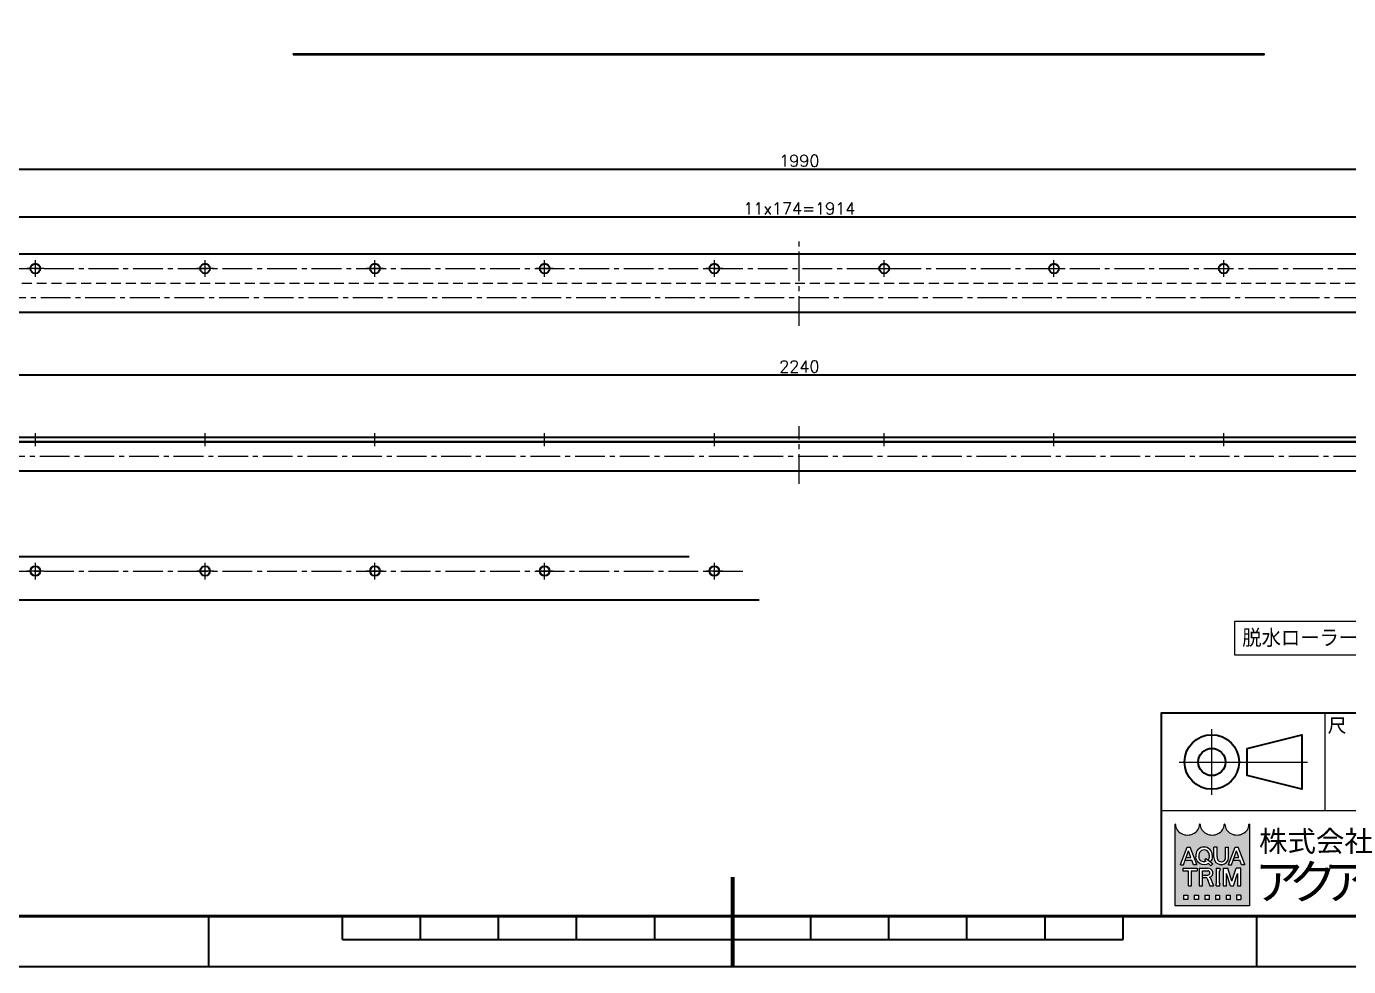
# Model space of a CAD drawing. Header units: millimetres. Extents: x 0 to 8235, y -19 to 2332.
# Drawn here: x 5900 to 7255, y 0 to 964 of the extents above; entities that cross this region are included whole.
import ezdxf
from ezdxf import colors
from ezdxf.entities.mleader import LeaderData, LeaderLine
from ezdxf.enums import TextEntityAlignment as Align
from ezdxf.math import Vec2, Vec3

# ---------------------------------------------------------------- set-up
doc = ezdxf.new("R2010")
doc.units = ezdxf.units.MM
doc.header["$LTSCALE"] = 1.6
doc.header["$PDMODE"] = 99
doc.header["$PDSIZE"] = 1
doc.linetypes.add('CENTER2', pattern=[28.575000000000003, 19.05, -3.175, 3.175, -3.175])
doc.linetypes.add('HIDDEN', pattern=[9.524999999999999, 6.35, -3.175])
for name, color, linetype, lineweight in [('04_HIDDEN', 2, 'HIDDEN', 13), ('05_CENTER', 4, 'CENTER2', 13), ('08_DIM', 3, 'Continuous', 13), ('99_図枠', 7, 'Continuous', 40)]:
    doc.layers.add(name, color=color, linetype=linetype, lineweight=lineweight)
doc.styles.add('KSS_TXT', font='txt.shx', dxfattribs={"bigfont": 'extfont2.shx'})
doc.styles.add('MS_G', font='MS Gothic.ttf')
doc.styles.get("Standard").update_dxf_attribs({"font": 'txt.shx', "bigfont": 'extfont2.shx'})
doc.styles.add('表題用', font='MS PGothic.ttf')
doc.dimstyles.new('KSS_DIM', dxfattribs={"dimscale": 4, "dimtxt": 3, "dimasz": 2.5, "dimexe": 1.25, "dimexo": 0.625, "dimtad": 1, "dimdsep": 46, "dimtxsty": 'KSS_TXT', "dimblk": 'OPEN30', "dimcen": 0, "dimazin": 2, "dimtfac": 0.75, "dimtmove": 0, "dimatfit": 3, "dimldrblk": 'OPEN30', "dimfxl": 1.25, "dimtolj": 1, "dimarcsym": 0})

# ---------------------------------------------------------------- blocks, each defined once
blk = doc.blocks.new('_Open30')
at = {"color": 0, "linetype": 'ByBlock', "lineweight": -2}
for p, q in [((-1, 0.26794919), (0, 0)), ((0, 0), (-1, -0.26794919)), ((0, 0), (-1, 0))]:
    blk.add_line(p, q, dxfattribs=at)
blk = doc.blocks.new('*D343')
at = {"layer": '08_DIM', "color": 0, "lineweight": -2, "transparency": 16777216}
for p, q in [((5735.26259422713, 726.9410794911378), (5735.26259422713, 773.9297132732788)), ((7649.262594223048, 726.9410794911378), (7649.262594223048, 773.9297132732788)), ((5745.26259422713, 768.9297132732788), (7639.262594223048, 768.9297132732788))]:
    blk.add_line(p, q, dxfattribs=at)
at = {"layer": 'Defpoints', "color": 0, "transparency": 16777216}
for p in [(7649.262594223048, 768.9297132732788), (5735.26259422713, 724.4410794911378), (7649.262594223048, 724.4410794911378)]:
    blk.add_point(p, dxfattribs=at)
at = {"layer": '08_DIM', "color": 0, "lineweight": -2, "transparency": 16777216, "xscale": 10, "yscale": 10, "zscale": 10, "rotation": 180}
blk.add_blockref('_Open30', (5735.26259422713, 768.9297132732788), dxfattribs=at)
at = {"layer": '08_DIM', "color": 0, "lineweight": -2, "transparency": 16777216, "xscale": 10, "yscale": 10, "zscale": 10}
blk.add_blockref('_Open30', (7649.262594223048, 768.9297132732788), dxfattribs=at)
at = {"layer": '08_DIM', "color": 0, "transparency": 16777216, "insert": (6692.262594225089, 777.4297132732788), "char_height": 12, "attachment_point": 5, "style": 'KSS_TXT'}
blk.add_mtext('\\A1;11x174=1914', dxfattribs=at)
blk = doc.blocks.new('*D344')
at = {"layer": '08_DIM', "color": 0, "lineweight": -2, "transparency": 16777216}
for p, q in [((5697.262594225089, 731.3474120355527), (5697.262594225089, 822.8451600330981)), ((5707.262594225089, 817.8451600330981), (7677.262594225089, 817.8451600330981)), ((7687.262594225089, 731.3474120355527), (7687.262594225089, 822.8451600330981))]:
    blk.add_line(p, q, dxfattribs=at)
at = {"layer": 'Defpoints', "color": 0, "transparency": 16777216}
for p in [(7687.262594225089, 817.8451600330981), (5697.262594225089, 728.8474120355527), (7687.262594225089, 728.8474120355527)]:
    blk.add_point(p, dxfattribs=at)
at = {"layer": '08_DIM', "color": 0, "lineweight": -2, "transparency": 16777216, "xscale": 10, "yscale": 10, "zscale": 10, "rotation": 180}
blk.add_blockref('_Open30', (5697.262594225089, 817.8451600330981), dxfattribs=at)
at = {"layer": '08_DIM', "color": 0, "lineweight": -2, "transparency": 16777216, "xscale": 10, "yscale": 10, "zscale": 10}
blk.add_blockref('_Open30', (7687.262594225089, 817.8451600330981), dxfattribs=at)
at = {"layer": '08_DIM', "color": 0, "transparency": 16777216, "insert": (6692.262594225089, 826.3451600330981), "char_height": 12, "attachment_point": 5, "style": 'KSS_TXT'}
blk.add_mtext('\\A1;1990', dxfattribs=at)
blk = doc.blocks.new('*D339')
at = {"layer": '08_DIM', "color": 0, "lineweight": -2, "transparency": 16777216}
for p, q in [((5572.262594228319, 670.3474120399401), (5572.262594228319, 601.8288314817743)), ((7812.262594220545, 670.3474120399401), (7812.262594220545, 601.8288314817743)), ((5582.262594228319, 606.8288314817743), (7802.262594220545, 606.8288314817743))]:
    blk.add_line(p, q, dxfattribs=at)
at = {"layer": 'Defpoints', "color": 0, "transparency": 16777216}
for p in [(5572.262594228319, 672.8474120399401), (7812.262594220545, 672.8474120399401), (7812.262594220545, 606.8288314817743)]:
    blk.add_point(p, dxfattribs=at)
at = {"layer": '08_DIM', "color": 0, "lineweight": -2, "transparency": 16777216, "xscale": 10, "yscale": 10, "zscale": 10, "rotation": 180}
blk.add_blockref('_Open30', (5572.262594228319, 606.8288314817743), dxfattribs=at)
at = {"layer": '08_DIM', "color": 0, "lineweight": -2, "transparency": 16777216, "xscale": 10, "yscale": 10, "zscale": 10}
blk.add_blockref('_Open30', (7812.262594220545, 606.8288314817743), dxfattribs=at)
at = {"layer": '08_DIM', "color": 0, "transparency": 16777216, "insert": (6692.262594224432, 615.3288314817743), "char_height": 12, "attachment_point": 5, "style": 'KSS_TXT'}
blk.add_mtext('\\A1;2240', dxfattribs=at)
blk = doc.blocks.new('AM_BALLOON1')
at = {"transparency": 16777216}
blk.add_circle((0, 0), 5, dxfattribs=at)
blk.add_attdef('B_NUMBER', text='', height=3, dxfattribs=at).set_placement((0, 0), align=Align.MIDDLE_CENTER)
blk = doc.blocks.new('_OPEN')
at = {"color": 0, "linetype": 'ByBlock'}
for p, q in [((-1, 0.1666666666666666), (0, 0)), ((0, 0), (-1, -0.1666666666666666)), ((0, 0), (-1, 0))]:
    blk.add_line(p, q, dxfattribs=at)

msp = doc.modelspace()

# ---------------------------------------------------------------- hatches: boundary and pattern name
at = {"layer": '99_図枠', "lineweight": 5}
h = msp.add_hatch(color=256, dxfattribs=at)
h.dxf.hatch_style = 1
edge = h.paths.add_edge_path()
edge.add_arc((7153.520323350268, 145.7212685175675), 0.3622812877924644, 90, 180)
edge.add_ellipse((7140.840478277531, 145.7212685175675), major_axis=(-12.31756378494379, 0), ratio=0.8823529411764706, start_angle=360, end_angle=540, ccw=False)
edge.add_arc((7128.160633204795, 145.7212685175675), 0.3622812877924644, 3.187317984128254, 180.000000000026)
edge.add_ellipse((7115.480788132058, 145.7212685175675), major_axis=(-12.31756378494379, 0), ratio=0.8823529411764706, start_angle=360, end_angle=540, ccw=False)
edge.add_arc((7102.800943059322, 145.7212685175675), 0.3622812877924644, 3.187317984128254, 180)
edge.add_ellipse((7090.121097986582, 145.7212685175675), major_axis=(-12.31756378494379, 0), ratio=0.8823529411764706, start_angle=360, end_angle=540, ccw=False)
edge.add_arc((7077.441252913849, 145.7212685175675), 0.3622812877924645, 3.187317984128254, 90)
edge.add_line((7077.441252913849, 146.0835498053623), (7077.441252913849, 62.39657232530215))
edge.add_line((7077.441252913849, 62.39657232530067), (7153.520323350266, 62.39657232530067))
edge.add_line((7153.520323350268, 62.39657232530067), (7153.520323350268, 146.0835498053582))
h.paths.add_polyline_path([(7089.70909042035, 122.6025702686095), (7092.712840432388, 122.6025702686095), (7099.543435045593, 104.5754533880538), (7099.543435045593, 104.4885058789844), (7096.291521176635, 104.4885058789844), (7094.591040078382, 109.2640091745654), (7087.903347031911, 109.2640091745654), (7088.883767015835, 112.0173469617878), (7093.610620094462, 112.0173469617878), (7091.21096542637, 118.7563567558593), (7086.130409676108, 104.4885058789844), (7082.878495807144, 104.4885058789844), (7082.878495807144, 104.5754533880538)], flags=16)
edge = h.paths.add_edge_path(flags=16)
edge.add_ellipse((7107.103302913571, 114.6323819371739), major_axis=(-8.332469619226682, 0), ratio=0.9565217391304344, start_angle=180, end_angle=360, ccw=False)
edge.add_line((7115.435772532796, 114.6323819371739), (7115.435772532796, 112.4586942104186))
edge.add_ellipse((7107.103302913571, 112.4586942104181), major_axis=(-8.332469619226682, 0), ratio=0.9565217391304344, start_angle=142.105255317713, end_angle=180, ccw=False)
edge.add_line((7113.678791533096, 107.5633023540706), (7111.344198874895, 109.4870327562712))
edge.add_ellipse((7107.103302913571, 112.6718535755629), major_axis=(5.313166780997236, 0), ratio=0.9950358206786512, start_angle=-37.0427632869818, end_angle=0)
edge.add_line((7112.416463024677, 112.6716483386774), (7112.416463024677, 114.4192225720291))
edge.add_ellipse((7107.103302913571, 114.4192225720292), major_axis=(5.313160111105776, 0), ratio=0.994718262525732, start_angle=360, end_angle=540)
edge.add_line((7101.790142802462, 114.4192225720292), (7101.790142802462, 112.6716672559556))
edge.add_ellipse((7107.103302913571, 112.6718535755629), major_axis=(5.313166780997236, 0), ratio=0.9950358206786512, start_angle=-180, end_angle=-65.75794872216291)
edge.add_line((7109.284848594142, 107.8512567719702), (7107.805572677722, 109.2909464527164))
edge.add_line((7107.805572677719, 109.2909464527131), (7109.410282344553, 110.994924631118))
edge.add_line((7109.410282344549, 110.994924631121), (7116.119958703742, 105.4660764375143))
edge.add_line((7116.119958703744, 105.4660764375114), (7114.023246946907, 103.2396605606052))
edge.add_line((7114.023246946904, 103.2396605606084), (7111.504477329751, 105.6910265199474))
edge.add_ellipse((7107.103302913571, 112.4586942104181), major_axis=(-8.332469619226682, 0), ratio=0.9565217391304344, start_angle=0, end_angle=121.88362473889401, ccw=False)
edge.add_line((7098.770833294343, 112.4586942104181), (7098.770833294343, 114.6323819371734))
h.paths.add_polyline_path([(7100.082227155456, 100.8656930010604), (7100.082227155456, 98.32972398651168), (7094.648007838575, 98.32972398651168, 0.4142135623730951), (7094.285726550778, 97.96744269871874), (7094.285726550778, 82.75162861143531), (7091.025194960649, 82.75162861143531), (7091.025194960649, 97.96744269871874, 0.4142135623730951), (7090.662913672854, 98.32972398651168), (7085.228694355969, 98.32972398651168), (7085.228694355969, 100.8656930010604)], flags=16)
edge = h.paths.add_edge_path(flags=16)
edge.add_line((7102.147171634023, 100.8656930010604), (7110.479641253251, 100.8656930010604))
edge.add_ellipse((7110.479641253248, 96.10063641564398), major_axis=(-5.847984615581191, 1.1e-15), ratio=0.8148203011203053, start_angle=111.3869747349855, end_angle=270, ccw=False)
edge.add_arc((7111.376444806691, 89.6429405487745), 2.368667060958109, 22.272952259934925, 58.5531130129101, ccw=False)
edge.add_line((7113.568382647823, 90.54071120226058), (7116.68990715662, 82.89654112655319))
edge.add_line((7116.689907156621, 82.89654112655285), (7116.689907156621, 82.75162861143554))
edge.add_line((7116.689907156621, 82.75162861143531), (7113.175778665035, 82.75162861143531))
edge.add_line((7113.175778665037, 82.75162861143531), (7110.418116956119, 90.42762465140606))
edge.add_arc((7109.073833219408, 89.88645467906122), 1.449125151169871, 21.92829786654815, 90)
edge.add_line((7109.073833219408, 91.33557983022752), (7105.516387610491, 91.33557983022752))
edge.add_line((7105.516387610492, 91.33557983022752), (7105.516387610492, 93.87154884477593))
edge.add_line((7105.516387610492, 93.87154884477627), (7110.9143787986, 93.87154884477627))
edge.add_arc((7110.836651977886, 96.10063641564398), 2.230442300812675, 271.9970571044072, 448.0029428955928)
edge.add_line((7110.914378798604, 98.32972398651168), (7105.407703224156, 98.32972398651168))
edge.add_line((7105.407703224154, 98.32972398651168), (7105.407703224154, 82.75162861143616))
edge.add_line((7105.407703224154, 82.75162861143531), (7102.147171634023, 82.75162861143531))
edge.add_line((7102.147171634023, 82.75162861143531), (7102.147171634023, 100.8656930010592))
h.paths.add_polyline_path([(7117.110455487465, 122.6025702686095), (7120.370987077599, 122.6025702686095), (7120.370987077599, 112.4586942104181, 0.175030561155744), (7121.809340896299, 108.307011107245, 0.2571496110314638), (7127.627384165919, 108.307011107245, 0.1750305611562702), (7129.065737984619, 112.4586942104308), (7129.065737984619, 122.6025702686095), (7132.32626957475, 122.6025702686095), (7132.32626957475, 111.8033187801377, -0.3793912406243967), (7125.261784462799, 104.4885058789844), (7124.174940599417, 104.4885058789844, -0.3793912406243716), (7117.110455487465, 111.8033187801377)], flags=16)
h.paths.add_polyline_path([(7119.437259754176, 100.8656930010604), (7123.422353919897, 100.8656930010604), (7123.422353919897, 98.32972398651168, 0.4142135623730951), (7123.060072632102, 97.96744269871874), (7123.060072632102, 85.64987891377518, 0.4142135623730951), (7123.422353919897, 85.28759762598406), (7123.422353919897, 82.75162861143531), (7119.437259754176, 82.75162861143531), (7119.437259754176, 85.28759762598406, 0.4142135623730951), (7119.799541041971, 85.64987891377518), (7119.799541041971, 97.96744269871874, 0.4142135623730951), (7119.437259754176, 98.32972398651168)], flags=16)
h.paths.add_polyline_path([(7126.686415737698, 100.8656930010604), (7131.417660588656, 100.8656930010604), (7135.743447932508, 87.70973407074803), (7140.069235276364, 100.8656930010604), (7144.803482514951, 100.8656930010604), (7144.803482514951, 82.75162861143531), (7141.54295092482, 82.75162861143531), (7141.54295092482, 95.43147368417362), (7137.373713727579, 82.75162861143531), (7134.113182137443, 82.75162861143531), (7129.943944940201, 95.43147368417362), (7129.946947327832, 82.75162861143531), (7126.686415737698, 82.75162861143531)], flags=16)
h.paths.add_polyline_path([(7138.973298407315, 122.6025702686095), (7141.977048419351, 122.6025702686095), (7148.807643032559, 104.5754533880538), (7148.807643032559, 104.4885058789844), (7145.555729163597, 104.4885058789844), (7143.855248065346, 109.2640091745654), (7137.167555018877, 109.2640091745654), (7138.147975002797, 112.0173469617878), (7142.874828081421, 112.0173469617878), (7140.475173413331, 118.7563567558593), (7135.394617663066, 104.4885058789844), (7132.142703794102, 104.4885058789844), (7132.142703794102, 104.5754533880538)], flags=16)
h.paths.add_polyline_path([(7086.136003820869, 73.26501095907429), (7090.483379274377, 73.26501095907429), (7090.483379274377, 68.9176355055663), (7086.136003820869, 68.9176355055663)], flags=16)
h.paths.add_polyline_path([(7097.004442454642, 73.26501095907429), (7101.351817908152, 73.26501095907429), (7101.351817908152, 68.9176355055663), (7097.004442454642, 68.9176355055663)], flags=16)
h.paths.add_polyline_path([(7107.872881088416, 73.26501095907429), (7112.220256541924, 73.26501095907429), (7112.220256541924, 68.9176355055663), (7107.872881088416, 68.9176355055663)], flags=16)
h.paths.add_polyline_path([(7118.741319722191, 73.26501095907429), (7123.088695175703, 73.26501095907429), (7123.088695175703, 68.9176355055663), (7118.741319722191, 68.9176355055663)], flags=16)
h.paths.add_polyline_path([(7129.609758355965, 73.26501095907429), (7133.957133809471, 73.26501095907429), (7133.957133809471, 68.9176355055663), (7129.609758355965, 68.9176355055663)], flags=16)
h.paths.add_polyline_path([(7140.478196989737, 73.26501095907429), (7144.825572443245, 73.26501095907429), (7144.825572443245, 68.9176355055663), (7140.478196989737, 68.9176355055663)], flags=16)

# ---------------------------------------------------------------- linework, layer by layer
at = {"color": 0}
for p, q in [((5699.262594225089, 420.5978882701943), (6579.526105187069, 420.5978882701943)), ((6651.195669292596, 375.5978882701924), (5699.262594225089, 375.5978882701925))]:
    msp.add_line(p, q, dxfattribs=at)
msp.add_lwpolyline([(6173.66478828909, 935.2437867161098), (7168.66478828909, 935.2437867161098), (7168.66478828909, 935.543786716109), (6173.66478828909, 935.543786716109)], close=True)
for points in [[(7685.262594225089, 670.8474120399401), (5699.262594225089, 670.8474120399401), (5697.262594225089, 672.8474120399401), (5697.262594225089, 728.8474120355527), (5699.262594225089, 730.8474120355527), (7685.262594225089, 730.8474120355527), (7687.262594225089, 728.8474120355527), (7687.262594225089, 672.8474120399401)], [(5697.262594225089, 543.0274717501884), (7687.262594225089, 543.0274717501884), (7687.262594225089, 538.0274717501884), (5697.262594225089, 538.0274717501884)], [(5574.262594228319, 538.0274717501884), (7810.262594220545, 538.0274717501884), (7812.262594220545, 536.0274717501884), (7812.262594220545, 510.0274717501883), (7810.262594220545, 508.0274717501883), (5574.262594228319, 508.0274717501883), (5572.262594228319, 510.0274717501883), (5572.262594228319, 536.0274717501884)]]:
    msp.add_lwpolyline(points, close=True, dxfattribs=at)
for centre in [(5909.26259422713, 715.8474120355527), (6083.26259422713, 715.8474120355527), (6257.26259422713, 715.8474120355527), (6431.26259422713, 715.8474120355527), (6605.26259422713, 715.8474120355527), (6779.262594223048, 715.8474120355527), (6953.262594223048, 715.8474120355527), (7127.262594223048, 715.8474120355527), (5909.26259422713, 405.5978882701943), (6083.26259422713, 405.5978882701943), (6257.26259422713, 405.5978882701943), (6431.26259422713, 405.5978882701943), (6605.26259422713, 405.5978882701943)]:
    msp.add_circle(centre, 5, dxfattribs=at)
at = {"layer": '04_HIDDEN'}
msp.add_lwpolyline([(5697.262594225089, 700.8474120399401), (7687.262594225092, 700.8474120399401)], dxfattribs=at)
at = {"layer": '05_CENTER'}
for p, q in [((6692.262594228334, 657.1651440120145), (6692.262594228334, 744.4026329845433)), ((5909.26259422713, 707.2537445869234), (5909.26259422713, 724.4410794911378)), ((6083.26259422713, 707.2537445869234), (6083.26259422713, 724.4410794911378)), ((6257.26259422713, 707.2537445869234), (6257.26259422713, 724.4410794911378)), ((6431.26259422713, 707.2537445869234), (6431.26259422713, 724.4410794911378)), ((6605.26259422713, 707.2537445869234), (6605.26259422713, 724.4410794911378)), ((6779.262594223048, 707.2537445869234), (6779.262594223048, 724.4410794911378)), ((6953.262594223048, 707.2537445869234), (6953.262594223048, 724.4410794911378)), ((7127.262594223048, 707.2537445869234), (7127.262594223048, 724.4410794911378)), ((5735.26259422713, 715.8474120390306), (7649.262594223048, 715.8474120390306)), ((5917.856261679237, 715.8474120390306), (5900.668926775023, 715.8474120390306)), ((6091.856261679237, 715.8474120390306), (6074.668926775023, 715.8474120390306)), ((6265.856261679237, 715.8474120390306), (6248.668926775023, 715.8474120390306)), ((6439.856261679237, 715.8474120390306), (6422.668926775023, 715.8474120390306)), ((6613.856261679237, 715.8474120390306), (6596.668926775023, 715.8474120390306)), ((6770.668926770941, 715.8474120390306), (6787.856261675155, 715.8474120390306)), ((6944.668926770941, 715.8474120390306), (6961.856261675155, 715.8474120390306)), ((7118.668926770941, 715.8474120390306), (7135.856261675155, 715.8474120390306)), ((7819.766563556368, 685.8474120355527), (5564.758624899197, 685.847412035549)), ((5909.26259422713, 533.8493967235404), (5909.26259422713, 546.9361528269505)), ((6083.26259422713, 533.8493967235404), (6083.26259422713, 546.9361528269505)), ((6257.26259422713, 533.8493967235404), (6257.26259422713, 546.9361528269505)), ((6431.26259422713, 533.8493967235404), (6431.26259422713, 546.9361528269505)), ((6605.26259422713, 533.8493967235404), (6605.26259422713, 546.9361528269505)), ((6692.262594228334, 494.9540736231242), (6692.262594228334, 554.2819335116687)), ((6779.262594229538, 533.8493967235404), (6779.262594229538, 546.9361528269505)), ((6953.262594229538, 533.8493967235404), (6953.262594229538, 546.9361528269505)), ((7127.262594229538, 533.8493967235404), (7127.262594229538, 546.9361528269505)), ((7818.854708814881, 523.0274717501884), (5566.218343128312, 523.0274717501884)), ((5909.26259422713, 397.004220821565), (5909.26259422713, 414.1915557257794)), ((6083.26259422713, 397.004220821565), (6083.26259422713, 414.1915557257794)), ((6257.26259422713, 397.004220821565), (6257.26259422713, 414.1915557257794)), ((6431.26259422713, 397.004220821565), (6431.26259422713, 414.1915557257794)), ((6605.26259422713, 397.004220821565), (6605.26259422713, 414.1915557257794)), ((5735.26259422713, 405.5978882736722), (6636.420462914743, 405.5978882736722)), ((5917.856261679237, 405.5978882736722), (5900.668926775023, 405.5978882736722)), ((6091.856261679237, 405.5978882736722), (6074.668926775023, 405.5978882736722)), ((6265.856261679237, 405.5978882736722), (6248.668926775023, 405.5978882736722)), ((6439.856261679237, 405.5978882736722), (6422.668926775023, 405.5978882736722)), ((6613.856261679237, 405.5978882736722), (6596.668926775023, 405.5978882736722))]:
    msp.add_line(p, q, dxfattribs=at)
at = {"layer": '08_DIM'}
msp.add_lwpolyline([(7138.26982660634, 353.7880144502968), (7138.26982660634, 319.7880144502968), (7307.392184110355, 319.7880144502968), (7307.392184110355, 353.7880144502968)], close=True, dxfattribs=at)
at = {"layer": '99_図枠', "lineweight": 13}
for p, q in [((7231.265895746342, 159.7835373582841), (7231.265895746342, 259.7935658739264)), ((7115.054242611167, 176.1851820348531), (7115.054242611167, 243.3919211973628)), ((7081.450873029912, 209.7885516161025), (7213.064070556494, 209.7885516161025)), ((7522.082936242038, 159.7835373582841), (7063.249047840068, 159.7835373582841))]:
    msp.add_line(p, q, dxfattribs=at)
at = {"layer": '99_図枠', "lineweight": 5}
for p, q in [((7077.441252913849, 62.39657232530067), (7077.441252913849, 146.0835498053623)), ((7153.520323350268, 146.0835498053623), (7153.520323350268, 62.39657232530067)), ((7082.878495807144, 104.5754533880538), (7089.70909042035, 122.6025702686095)), ((7089.70909042035, 122.6025702686095), (7092.712840432388, 122.6025702686095)), ((7099.543435045593, 104.5754533880538), (7092.712840432388, 122.6025702686095)), ((7117.110455487465, 111.8033187801377), (7117.110455487465, 122.6025702686095)), ((7120.370987077599, 122.6025702686095), (7117.110455487465, 122.6025702686095)), ((7120.370987077599, 112.4586942104181), (7120.370987077599, 122.6025702686095)), ((7129.065737984619, 112.4586942104181), (7129.065737984619, 122.6025702686095)), ((7129.065737984619, 122.6025702686095), (7132.32626957475, 122.6025702686095)), ((7132.142703794102, 104.5754533880538), (7138.973298407315, 122.6025702686095)), ((7132.32626957475, 111.8033187801377), (7132.32626957475, 122.6025702686095)), ((7138.973298407315, 122.6025702686095), (7141.977048419351, 122.6025702686095)), ((7148.807643032559, 104.5754533880538), (7141.977048419351, 122.6025702686095)), ((7086.130409676108, 104.4885058789844), (7091.21096542637, 118.7563567558593)), ((7087.903347031911, 109.2640091745654), (7088.883767015835, 112.0173469617878)), ((7087.903347031911, 109.2640091745654), (7094.591040078382, 109.2640091745654)), ((7088.883767015835, 112.0173469617878), (7093.610620094462, 112.0173469617878)), ((7093.610620094462, 112.0173469617878), (7091.21096542637, 118.7563567558593)), ((7096.291521176635, 104.4885058789844), (7094.591040078382, 109.2640091745654)), ((7098.770833294343, 114.6323819371739), (7098.770833294343, 112.4586942104181)), ((7101.790142802462, 114.4192225720292), (7101.790142802462, 112.6802723906242)), ((7107.805572677719, 109.2909464527131), (7109.410282344549, 110.994924631121)), ((7107.805572677719, 109.2909464527131), (7109.284848594142, 107.8512567719702)), ((7109.410282344549, 110.994924631121), (7116.119958703744, 105.4660764375114)), ((7111.344198874895, 109.4870327562714), (7113.678791533096, 107.5633023540706)), ((7112.416463024677, 114.4192225720292), (7112.416463024677, 112.6802723906242)), ((7115.435772532796, 114.6323819371739), (7115.435772532796, 112.4586942104181)), ((7135.394617663066, 104.4885058789844), (7140.475173413331, 118.7563567558593)), ((7137.167555018877, 109.2640091745654), (7138.147975002797, 112.0173469617878)), ((7137.167555018877, 109.2640091745654), (7143.855248065346, 109.2640091745654)), ((7138.147975002797, 112.0173469617878), (7142.874828081421, 112.0173469617878)), ((7142.874828081421, 112.0173469617878), (7140.475173413331, 118.7563567558593)), ((7145.555729163597, 104.4885058789844), (7143.855248065346, 109.2640091745654)), ((7082.878495807144, 104.4885058789844), (7082.878495807144, 104.5754533880538)), ((7082.878495807144, 104.5754533880538), (7082.878495807144, 104.5754533880538)), ((7082.878495807144, 104.4885058789844), (7082.878495807144, 104.5754533880538)), ((7082.878495807144, 104.4885058789844), (7086.130409676108, 104.4885058789844)), ((7085.228694355969, 100.8656930010604), (7100.082227155456, 100.8656930010604)), ((7085.228694355969, 100.8656930010604), (7085.228694355969, 98.32972398651168)), ((7085.228694355969, 98.32972398651168), (7090.662913672854, 98.32972398651168)), ((7091.025194960649, 82.75162861143531), (7091.025194960649, 97.96744269871874)), ((7094.285726550778, 82.75162861143531), (7094.285726550778, 97.96744269871874)), ((7094.648007838575, 98.32972398651168), (7100.082227155456, 98.32972398651168)), ((7099.543435045593, 104.4885058789844), (7096.291521176635, 104.4885058789844)), ((7099.543435045593, 104.4885058789844), (7099.543435045593, 104.5754533880538)), ((7100.082227155456, 100.8656930010604), (7100.082227155456, 98.32972398651168)), ((7102.147171634023, 100.8656930010604), (7102.147171634023, 82.75162861143531)), ((7102.147171634023, 100.8656930010604), (7110.479641253248, 100.8656930010604)), ((7105.407703224154, 82.75162861143531), (7105.407703224154, 98.32972398651168)), ((7105.407703224154, 98.32972398651168), (7110.914378798604, 98.32972398651168)), ((7111.504477329755, 105.6910265199479), (7114.023246946904, 103.2396605606084)), ((7114.023246946904, 103.2396605606084), (7116.119958703744, 105.4660764375114)), ((7119.437259754176, 100.8656930010604), (7123.422353919897, 100.8656930010604)), ((7119.437259754176, 100.8656930010604), (7119.437259754176, 98.32972398651168)), ((7119.799541041971, 85.64987891377518), (7119.799541041971, 97.96744269871874)), ((7123.060072632102, 85.64987891377518), (7123.060072632102, 97.96744269871874)), ((7123.422353919897, 100.8656930010604), (7123.422353919897, 98.32972398651168)), ((7125.261784462796, 104.4885058789844), (7124.174940599419, 104.4885058789844)), ((7126.686415737698, 100.8656930010604), (7126.686415737698, 82.75162861143531)), ((7126.686415737698, 100.8656930010604), (7131.417660588656, 100.8656930010604)), ((7129.946947327832, 82.75162861143531), (7129.943944940201, 95.43147368417362)), ((7134.113182137443, 82.75162861143531), (7129.943944940201, 95.43147368417362)), ((7135.743447932508, 87.70973407074803), (7131.417660588656, 100.8656930010604)), ((7132.142703794102, 104.4885058789844), (7132.142703794102, 104.5754533880538)), ((7132.142703794102, 104.5754533880538), (7132.142703794102, 104.5754533880538)), ((7132.142703794102, 104.4885058789844), (7132.142703794102, 104.5754533880538)), ((7132.142703794102, 104.4885058789844), (7135.394617663066, 104.4885058789844)), ((7135.743447932508, 87.70973407074803), (7140.069235276364, 100.8656930010604)), ((7137.373713727579, 82.75162861143531), (7141.54295092482, 95.43147368417362)), ((7144.803482514951, 100.8656930010604), (7140.069235276364, 100.8656930010604)), ((7141.54295092482, 95.43147368417362), (7141.54295092482, 82.75162861143531)), ((7144.803482514951, 82.75162861143531), (7144.803482514951, 100.8656930010604)), ((7148.807643032559, 104.4885058789844), (7145.555729163597, 104.4885058789844)), ((7148.807643032559, 104.4885058789844), (7148.807643032559, 104.5754533880538)), ((7091.025194960649, 82.75162861143531), (7094.285726550778, 82.75162861143531)), ((7102.147171634023, 82.75162861143531), (7105.407703224154, 82.75162861143531)), ((7105.516387610492, 91.33557983022752), (7105.516387610492, 93.87154884477627)), ((7105.516387610492, 93.87154884477627), (7110.914378798604, 93.87154884477627)), ((7105.516387610492, 91.33557983022752), (7109.073833219408, 91.33557983022752)), ((7110.418116956119, 90.42762465140754), (7113.175778665037, 82.75162861143531)), ((7113.175778665037, 82.75162861143531), (7116.689907156621, 82.75162861143531)), ((7113.568382647823, 90.54071120226422), (7116.689907156621, 82.89654112655285)), ((7116.689907156621, 82.89654112655285), (7116.689907156621, 82.75162861143531)), ((7119.437259754176, 82.75162861143531), (7119.437259754176, 85.28759762598406)), ((7119.437259754176, 82.75162861143531), (7123.422353919897, 82.75162861143531)), ((7123.422353919897, 82.75162861143531), (7123.422353919897, 85.28759762598406)), ((7126.686415737698, 82.75162861143531), (7129.946947327832, 82.75162861143531)), ((7134.113182137443, 82.75162861143531), (7137.373713727579, 82.75162861143531)), ((7141.54295092482, 82.75162861143531), (7144.803482514951, 82.75162861143531)), ((7086.136003820869, 73.26501095907429), (7090.483379274377, 73.26501095907429)), ((7086.136003820869, 73.26501095907429), (7086.136003820869, 68.9176355055663)), ((7090.483379274377, 68.9176355055663), (7086.136003820869, 68.9176355055663)), ((7090.483379274377, 73.26501095907429), (7090.483379274377, 68.9176355055663)), ((7097.004442454642, 73.26501095907429), (7101.351817908152, 73.26501095907429)), ((7097.004442454642, 73.26501095907429), (7097.004442454642, 68.9176355055663)), ((7101.351817908152, 68.9176355055663), (7097.004442454642, 68.9176355055663)), ((7101.351817908152, 73.26501095907429), (7101.351817908152, 68.9176355055663)), ((7107.872881088416, 73.26501095907429), (7112.220256541924, 73.26501095907429)), ((7107.872881088416, 73.26501095907429), (7107.872881088416, 68.9176355055663)), ((7112.220256541924, 68.9176355055663), (7107.872881088416, 68.9176355055663)), ((7112.220256541924, 73.26501095907429), (7112.220256541924, 68.9176355055663)), ((7118.741319722191, 73.26501095907429), (7123.088695175703, 73.26501095907429)), ((7118.741319722191, 73.26501095907429), (7118.741319722191, 68.9176355055663)), ((7123.088695175703, 68.9176355055663), (7118.741319722191, 68.9176355055663)), ((7123.088695175703, 73.26501095907429), (7123.088695175703, 68.9176355055663)), ((7129.609758355965, 73.26501095907429), (7133.957133809471, 73.26501095907429)), ((7129.609758355965, 73.26501095907429), (7129.609758355965, 68.9176355055663)), ((7133.957133809471, 68.9176355055663), (7129.609758355965, 68.9176355055663)), ((7133.957133809471, 73.26501095907429), (7133.957133809471, 68.9176355055663)), ((7144.825572443245, 73.26501095907429), (7140.478196989737, 73.26501095907429)), ((7140.478196989737, 73.26501095907429), (7140.478196989737, 68.9176355055663)), ((7140.478196989737, 68.9176355055663), (7144.825572443245, 68.9176355055663)), ((7144.825572443245, 73.26501095907429), (7144.825572443245, 68.9176355055663)), ((7153.520323350268, 62.39657232530067), (7077.441252913849, 62.39657232530067))]:
    msp.add_line(p, q, dxfattribs=at)
at = {"layer": '99_図枠', "lineweight": 53}
msp.add_line((6624.085010622194, -1.126752522395691e-07), (6624.085010622194, 91.7767179676523), dxfattribs=at)
at = {"layer": '99_図枠', "lineweight": 25}
for p, q in [((6086.99115348181, -1.126752522395691e-07), (6086.99115348181, 51.77270656139831)), ((6224.04489655964, 27.77029971764409), (6224.04489655964, 51.77270656139831)), ((6304.05291937215, 27.77029971764409), (6304.05291937215, 51.77270656139831)), ((6384.060942184663, 27.77029971764409), (6384.060942184663, 51.77270656139831)), ((6464.068964997173, 27.77029971764409), (6464.068964997173, 51.77270656139831)), ((6544.076987809683, 27.77029971764409), (6544.076987809683, 51.77270656139831)), ((6704.093033434706, 27.77029971764409), (6704.093033434706, 51.77270656139831)), ((6784.101056247214, 27.77029971764409), (6784.101056247214, 51.77270656139831)), ((6864.109079059729, 27.77029971764409), (6864.109079059729, 51.77270656139831)), ((6944.117101872237, 27.77029971764409), (6944.117101872237, 51.77270656139831)), ((7024.125124684752, 27.77029971764409), (7024.125124684752, 51.77270656139831)), ((7161.178867762584, -1.126752522395691e-07), (7161.178867762584, 51.77270656139831)), ((6224.04489655964, 27.77029971764409), (7024.125124684752, 27.77029971764409))]:
    msp.add_line(p, q, dxfattribs=at)
at = {"layer": '99_図枠'}
msp.add_lwpolyline([(5168.659067639808, 51.77270656139831), (8183.361367215225, 51.77270656139831), (8183.361367215225, 2226.574785057912), (5168.659067639808, 2226.574785057912)], close=True, dxfattribs=at)
at = {"layer": '99_図枠', "lineweight": 25}
msp.add_lwpolyline([(7063.249047840068, 51.77270656139831), (8183.361367215225, 51.77270656139831), (8183.361367215225, 259.7935658739264), (7063.249047840068, 259.7935658739264)], close=True, dxfattribs=at)
msp.add_lwpolyline([(7151.457892990863, 223.7899556082941), (7207.463508959622, 237.7913596004857), (7207.463508959622, 181.7857436317302), (7151.457892990863, 195.7871476239163), (7151.457892990863, 223.7899556082941)], dxfattribs=at)
for radius in [28.00280798437885, 14.00140399218942]:
    msp.add_circle((7115.054242611167, 209.7885516161025), radius, dxfattribs=at)
at = {"layer": '99_図枠', "lineweight": 5}
for centre, radius, start, end in [((7077.441252913849, 145.7212685175675), 0.3622812877924644, 0, 90), ((7102.800943059322, 145.7212685175675), 0.3622812877924644, 0, 180), ((7102.800943059322, 145.7212685175675), 0.3622812877924644, 0, 90), ((7128.160633204795, 145.7212685175675), 0.3622812877924644, 0, 180), ((7153.520323350268, 145.7212685175675), 0.3622812877924644, 90, 180), ((7124.769002756916, 112.1310064952816), 7.665554482035017, 182.4500309922611, 265.5552572885241), ((7126.838436416637, 112.3743460832359), 6.467999347527214, 179.2527938813868, 218.964571846863), ((7124.6677223053, 112.1310064952816), 7.665554482035017, 274.4447427114758, 357.5499690077389), ((7122.598288645578, 112.3743460832359), 6.467999347526486, 321.035428153137, 0.7472061186131879), ((7090.662913672854, 97.96744269871874), 0.3622812877924644, 0, 90), ((7094.648007838575, 97.96744269871874), 0.3622812877924644, 90, 180), ((7110.836651977886, 96.10063641564398), 2.230442300812675, 271.9970571043542, 88.0029428955417), ((7119.437259754176, 97.96744269871874), 0.3622812877924644, 0, 90), ((7124.718362531107, 113.5892666099301), 6.030309284559458, 241.1577278083766, 298.8422721916233), ((7123.422353919897, 97.96744269871874), 0.3622812877924644, 90, 180), ((7109.073833219408, 89.88645467906122), 1.449125151169857, 21.92829786656266, 90), ((7111.376444806691, 89.6429405487745), 2.368667060958149, 22.27295225999561, 58.55311301286493), ((7119.437259754176, 85.64987891377518), 0.3622812877924644, 270, 0), ((7123.422353919897, 85.64987891377518), 0.3622812877924644, 180, 270)]:
    msp.add_arc(centre, radius, start, end, dxfattribs=at)
for centre, major_axis, ratio, start_param, end_param in [((7090.121097986582, 145.7212685175675), (-12.31756378494379, 0), 0.8823529411764706, 6.283185307179585, 9.424777960769381), ((7115.480788132058, 145.7212685175675), (-12.31756378494379, 0), 0.8823529411764706, 6.283185307179585, 9.424777960769381), ((7140.840478277531, 145.7212685175675), (-12.31756378494379, 0), 0.8823529411764706, 6.283185307179585, 9.424777960769381), ((7107.103302913571, 114.6323819371739), (-8.332469619226682, 0), 0.9565217391304344, 3.141592653589793, 6.283185307179585), ((7107.103302913571, 114.4192225720292), (5.313160111105776, 0), 0.994718262525732, 6.283185307179585, 9.424777960769381), ((7110.479641253248, 96.10063641564398), (-5.847984615581191, 1.1e-15), 0.8148203011203053, 1.944069452961234, 4.712388980384689)]:
    msp.add_ellipse(centre, major_axis=major_axis, ratio=ratio, start_param=start_param, end_param=end_param, dxfattribs=at)
at = {"layer": '99_図枠', "lineweight": 5, "extrusion": (0, 0, -1)}
for centre, major_axis, ratio, start_param, end_param in [((7107.103302913571, 112.4586942104181), (-8.332469619226682, 0), 0.9565217391304344, 4.155914751220672, 6.283185307179585), ((7107.103302913571, 112.6718535755629), (5.313166780997236, 0), 0.9950358206786508, 7.430878021738926, 9.424777960769381), ((7107.103302913571, 112.6718535755629), (5.313166780997236, 0), 0.9950358206786508, 6.283185307179585, 6.929703490574294), ((7107.103302913571, 112.4586942104181), (-8.332469619226682, 0), 0.9565217391304344, 3.141592653589793, 3.802980717498314)]:
    msp.add_ellipse(centre, major_axis=major_axis, ratio=ratio, start_param=start_param, end_param=end_param, dxfattribs=at)
at = {"layer": 'Defpoints'}
msp.add_lwpolyline([(5012.803439188015, -1.126752522395691e-07), (8235.366582043353, -1.126752522395691e-07), (8235.366582043353, 2278.579999886042), (5012.803439188015, 2278.579999886042)], close=True, dxfattribs=at)

# ---------------------------------------------------------------- texts
at = {"layer": '08_DIM', "style": 'KSS_TXT'}
msp.add_text('脱水ローラー用', height=18, dxfattribs=at).set_placement((7146.26982660634, 327.7880144502968))
at = {"layer": '99_図枠', "style": '表題用'}
msp.add_text('尺\u3000度', height=14.14283231539999, dxfattribs=at).set_placement((7233.803225487284, 247.2674181524364), align=Align.MIDDLE_LEFT)
at = {"layer": '99_図枠', "lineweight": 5, "style": 'MS_G'}
for s, height, p in [('株式会社', 21.38614449778419, (7221.74335590146, 128.5671594872858)), ('ク', 36.11882181847997, (7218.396628670579, 86.91944531376453)), ('ア', 36.11882181847997, (7183.584818574293, 86.91944531376453)), ('ア', 36.11882181847997, (7254.186784377634, 86.91944531376453))]:
    msp.add_text(s, height=height, dxfattribs=at).set_placement(p, align=Align.MIDDLE_CENTER)

# ---------------------------------------------------------------- dimensions: what is measured, and where the dimension line sits
at = {"layer": '08_DIM'}
for base, p1, p2, picture, middle in [((7687.262594225089, 817.8451600330981), (5697.262594225089, 728.8474120355527), (7687.262594225089, 728.8474120355527), '*D344', (6692.262594225089, 826.3451600330981)), ((7812.262594220545, 606.8288314817743), (5572.262594228319, 672.8474120399401), (7812.262594220545, 672.8474120399401), '*D339', (6692.262594224432, 615.3288314817743))]:
    dim = msp.add_linear_dim(base=base, p1=p1, p2=p2, dimstyle='KSS_DIM', dxfattribs=at)
    dim.commit()
    dim.dimension.update_dxf_attribs({"geometry": picture, "text_midpoint": middle})
dim = msp.add_linear_dim(base=(7649.262594223048, 768.9297132732788), p1=(5735.26259422713, 724.4410794911378), p2=(7649.262594223048, 724.4410794911378), text='11x174=<>', dimstyle='KSS_DIM', dxfattribs=at)
dim.commit()
dim.dimension.update_dxf_attribs({"geometry": '*D343', "text_midpoint": (6692.262594225089, 777.4297132732788)})

# ---------------------------------------------------------------- leaders
ml = msp.add_multileader_block('Standard', dxfattribs=at)
ml.set_content('AM_BALLOON1', color=256, scale=5)
ml.set_attribute('B_NUMBER', '82', width=0)
ml.set_leader_properties(color=256, linetype='ByLayer', lineweight=-1)
ml.set_arrow_properties(name='OPEN')
ml.build(insert=Vec2(0, 0))
ml.multileader.update_dxf_attribs({"leader_type": 0, "has_dogleg": 0, "text_right_attachment_type": 6, "dogleg_length": 0, "arrow_head_size": 10, "scale": 2.5, "block_connection_type": 1})
ctx = ml.context
ctx.base_point, ctx.scale, ctx.char_height, ctx.arrow_head_size, ctx.landing_gap_size, ctx.plane_origin = Vec3(5889.532033339589, 1730.666837572116), 2.5, 20, 10, 10, Vec3(5889.532033339589, 1730.666837572116)
ctx.right_attachment, ctx.attachment_type = 6, 1
notes = []
notes.append((ctx, [(0, (0, 0, 0), (0, 0), (1, 0), 1, [])]))
ctx.block.insert = Vec3(5889.532033339589, 1730.666837572116)
for ctx, leaders in notes:
    for number, flags, end, landing, length, lines in leaders:
        leader = LeaderData()
        leader.index, (leader.has_last_leader_line, leader.has_dogleg_vector, leader.attachment_direction) = number, flags
        leader.last_leader_point, leader.dogleg_vector, leader.dogleg_length = Vec3(end), Vec3(landing), length
        for number, points, colour, breaks in lines:
            line = LeaderLine()
            line.index, line.vertices, line.color, line.breaks = number, Vec3.list(points), colors.encode_raw_color(colour), breaks
            leader.lines.append(line)
        ctx.leaders.append(leader)

doc.saveas('drawing.dxf')
